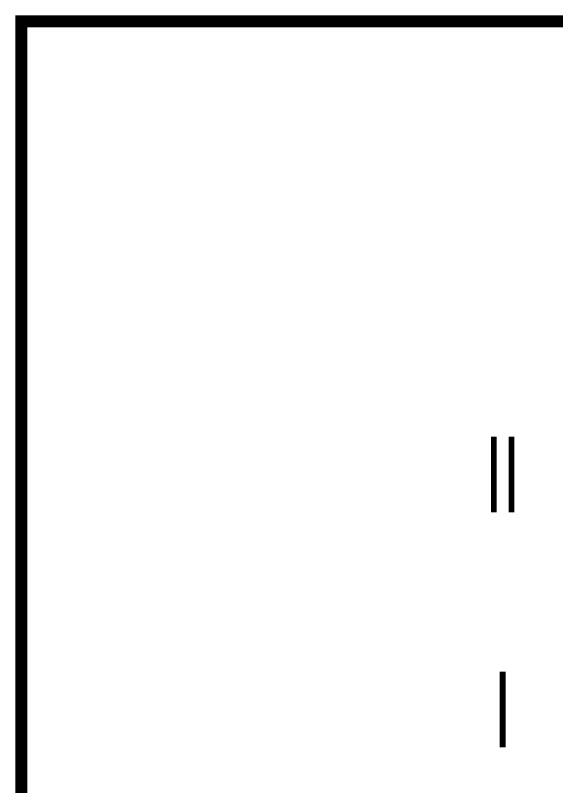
# Model space of a CAD drawing. Extents: x 5781 to 12795, y 1434 to 2653.
# Drawn here: x 8649.44 to 8680.79, y 2039.85 to 2084.52 of the extents above; entities that cross this region are included whole.
import ezdxf
from ezdxf.enums import TextEntityAlignment as Align

# ---------------------------------------------------------------- set-up
doc = ezdxf.new("R2010")
doc.units = 0
doc.header["$LTSCALE"] = 5
doc.layers.add('图框', color=7, linetype='CONTINUOUS')
doc.layers.add('文字', color=7, linetype='CONTINUOUS')
doc.styles.get("Standard").update_dxf_attribs({"font": 'simplex1.shx', "width": 0.7, "bigfont": 'hztxt.shx'})

msp = doc.modelspace()

# ---------------------------------------------------------------- linework, layer by layer
at = {"layer": '图框', "const_width": 0.7}
msp.add_lwpolyline([(9029.7937, 2084.1667), (8649.7937, 2084.1667), (8649.7937, 1807.1667), (9029.7937, 1807.1667), (9029.7937, 2084.1667)], dxfattribs=at)
at = {"layer": '文字'}
for points in [[(8675.0596, 2056.5896, 0, 0.7, 0), (8675.0596, 2058.5896, 0, 0, 0), (8675.0596, 2061.0896, 0, 0, 0), (8679.8564, 2061.0896, 0, 0, 0)], [(8675.0596, 2042.9462, 0, 0.7, 0), (8675.0596, 2044.9462, 0, 0, 0), (8675.0596, 2047.4462, 0, 0, 0), (8679.8564, 2047.4462, 0, 0, 0)]]:
    msp.add_lwpolyline(points, format="xyseb", dxfattribs=at)

# ---------------------------------------------------------------- texts
at = {"layer": '文字', "color": 7, "width": 0.7}
for s, p in [('Ⅱ', (8677.7178, 2057.7189)), ('Ⅰ', (8677.7178, 2044.0755))]:
    msp.add_text(s, height=5, dxfattribs=at).set_placement(p, align=Align.MIDDLE_CENTER)

doc.saveas('drawing.dxf')
